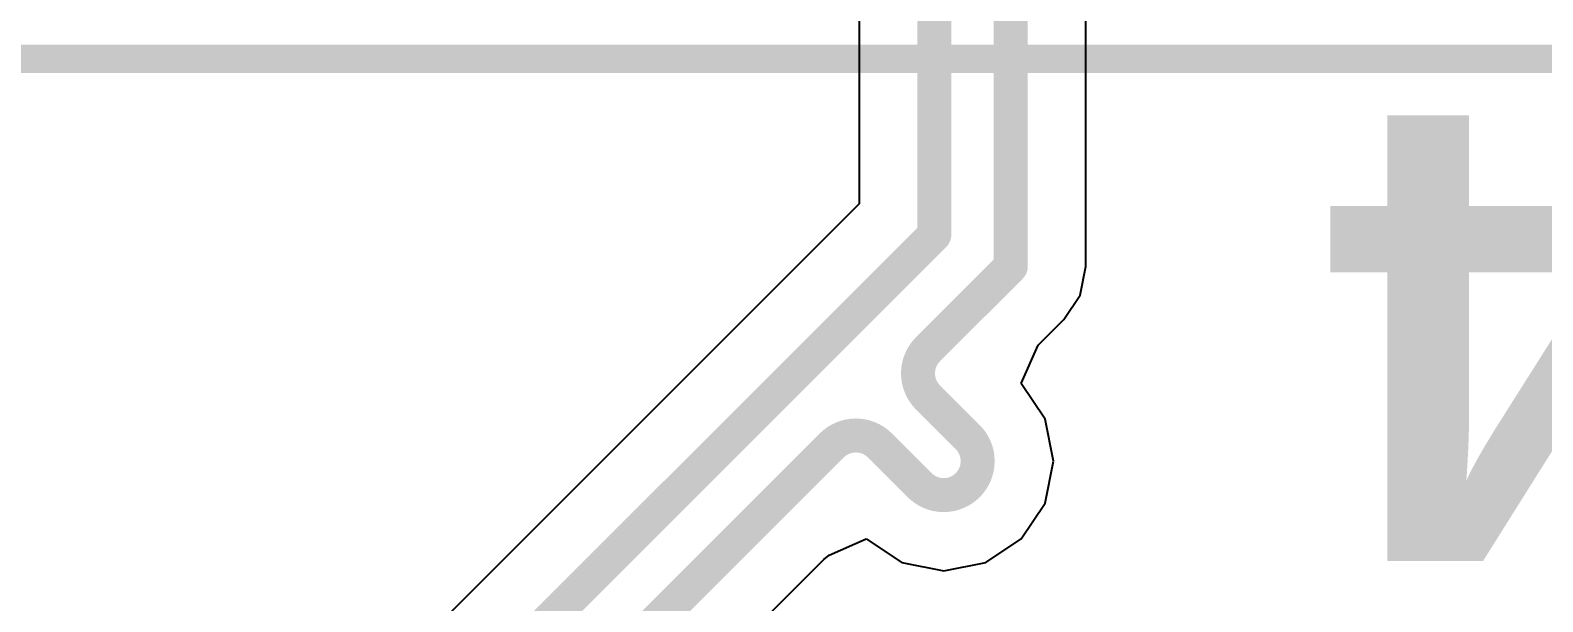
# Model space of a CAD drawing. Header units: inches. Extents: x -11 to 5428, y 0 to 5423.
# Drawn here: x 53.15 to 59.93, y 89.77 to 92.34 of the extents above; entities that cross this region are included whole.
import ezdxf

# ---------------------------------------------------------------- set-up
doc = ezdxf.new("R2010")
doc.units = ezdxf.units.IN
doc.layers.add('Top Layer', color=1, linetype='Continuous')
doc.layers.add('Top Overlay', color=2, linetype='Continuous')
doc.styles.add('Arial_Bold', font='', dxfattribs={"height": 0.2})
doc.styles.get('Arial_Bold').set_extended_font_data('Arial', bold=True)

# ---------------------------------------------------------------- blocks, each defined once
blk = doc.blocks.new('X14CBIWB1DY1027_210')
at = {"layer": 'Top Overlay'}
blk.add_lwpolyline([(29.250005, 5.65498742, 0.127, 0.127, 0), (-29.250005, 5.65498742, 0.127, 0.127, 0)], format="xyseb", dxfattribs=at)

msp = doc.modelspace()

# ---------------------------------------------------------------- linework, layer by layer
at = {"layer": 'Top Layer'}
for p, q in [((57.88348088, 91.27812834), (57.88348088, 92.53670595999999)), ((56.86724211999999, 92.40529398), (56.86724211999999, 91.55961367999998)), ((56.86724211999999, 91.55961367999998), (54.82531326, 89.51768482)), ((57.85785482, 91.14929192), (57.88348088, 91.27812834)), ((57.784873, 91.04006684), (57.85785482, 91.14929192)), ((57.6696459, 90.92483974), (57.784873, 91.04006684)), ((57.59380657999999, 90.75304938), (57.6696459, 90.92483974)), ((57.7004688, 90.59341799999999), (57.59380657999999, 90.75304938)), ((57.73792364, 90.40511763999999), (57.7004688, 90.59341799999999)), ((57.7004688, 90.21681728), (57.73792364, 90.40511763999999)), ((57.59381674, 90.05719606), (57.7004688, 90.21681728)), ((56.73224112, 89.98403135999999), (56.89793802, 90.05718082)), ((56.89793802, 90.05718082), (57.05756939999999, 89.9505186)), ((57.43417012, 89.9505186), (57.59380403999999, 90.05717827999999)), ((57.59380403999999, 90.05717827999999), (57.59380657999999, 90.05717573999999)), ((57.59380657999999, 90.05717573999999), (57.59381928, 90.05719351999998)), ((57.59381928, 90.05719351999998), (57.59381674, 90.05719606)), ((56.70838544, 89.96357927999999), (56.73224112, 89.98403135999999)), ((55.40004414000001, 88.65523798), (56.70838544, 89.96357927999999)), ((57.05756939999999, 89.9505186), (57.24586976, 89.91306376)), ((57.24586976, 89.91306376), (57.43417012, 89.9505186))]:
    msp.add_line(p, q, dxfattribs=at)
for points in [[(57.2039115, 91.42016005999999, 0.1524, 0.1524, 0), (57.2039115, 94.30856677999999, 0.1524, 0.1524, 0)], [(57.5468115, 91.42419865999999, 0.1524, 0.1524, 0), (57.5468115, 94.16653506, 0.1524, 0.1524, 0)], [(57.06187978, 91.27812834, 0.1524, 0.1524, 0), (57.2039115, 91.42016005999999, 0.1524, 0.1524, 0)], [(57.5468115, 91.27812834, 0.1524, 0.1524, 0), (57.5468115, 91.42419865999999, 0.1524, 0.1524, 0)], [(55.06337476, 89.27962332, 0.1524, 0.1524, 0), (57.06187978, 91.27812834, 0.1524, 0.1524, 0)], [(57.1753619, 90.90667873999999, 0.1524, 0.1524, 0), (57.5468115, 91.27812834, 0.1524, 0.1524, 0)], [(57.1753619, 90.69115466, 0.1524, 0.1524, -0.4142066588457261), (57.1753619, 90.90667873999999, 0.1524, 0.1524, 0)], [(57.1753619, 90.69115466, 0.1524, 0.1524, 0), (57.3536318, 90.51287968, 0.1524, 0.1524, 0)], [(56.74431119999999, 90.47562804, 0.1524, 0.1524, -0.4142066587643657), (56.95983527999999, 90.47562804, 0.1524, 0.1524, 0)], [(56.47489594, 90.20621277999999, 0.1524, 0.1524, 0), (56.74431119999999, 90.47562804, 0.1524, 0.1524, 0)], [(56.95983274, 90.47562549999999, 0.1524, 0.1524, 0), (56.95983527999999, 90.47562804, 0.1524, 0.1524, 0)], [(56.95983527999999, 90.47562804, 0.1524, 0.1524, 0), (57.13810518, 90.29735305999999, 0.1524, 0.1524, 0)], [(57.3536318, 90.51287968, 0.1524, 0.1524, -0.4142066587643675), (57.35363434, 90.29735814, 0.1524, 0.1524, 0)], [(57.3536318, 90.29735559999999, 0.1524, 0.1524, -0.4142135623730951), (57.13810772, 90.29735559999999, 0.1524, 0.1524, 0)], [(57.3536318, 90.29735559999999, 0.1524, 0.1524, 0), (57.35363434, 90.29735814, 0.1524, 0.1524, 0)], [(55.06337476, 88.7946916, 0.1524, 0.1524, 0), (56.47489594, 90.20621277999999, 0.1524, 0.1524, 0)]]:
    msp.add_lwpolyline(points, format="xyseb", dxfattribs=at)
for points in [[(57.1658115, 91.42016005999999, 0.0762, 0.0762, 1), (57.2420115, 91.42016005999999, 0.0762, 0.0762, 1)], [(57.1658115, 91.42016005999999, 0.0762, 0.0762, 1), (57.2420115, 91.42016005999999, 0.0762, 0.0762, 1)], [(57.5087115, 91.42419865999999, 0.0762, 0.0762, 1), (57.5849115, 91.42419865999999, 0.0762, 0.0762, 1)], [(57.5087115, 91.42419865999999, 0.0762, 0.0762, 1), (57.5849115, 91.42419865999999, 0.0762, 0.0762, 1)], [(57.02377978, 91.27812834, 0.0762, 0.0762, 1), (57.09997978, 91.27812834, 0.0762, 0.0762, 1)], [(57.02377978, 91.27812834, 0.0762, 0.0762, 1), (57.09997978, 91.27812834, 0.0762, 0.0762, 1)], [(57.5087115, 91.27812834, 0.0762, 0.0762, 1), (57.5849115, 91.27812834, 0.0762, 0.0762, 1)], [(57.5087115, 91.27812834, 0.0762, 0.0762, 1), (57.5849115, 91.27812834, 0.0762, 0.0762, 1)], [(57.1372619, 90.90667873999999, 0.0762, 0.0762, 1), (57.2134619, 90.90667873999999, 0.0762, 0.0762, 1)], [(57.1372619, 90.90667873999999, 0.0762, 0.0762, 1), (57.2134619, 90.90667873999999, 0.0762, 0.0762, 1)], [(57.1372619, 90.69115466, 0.0762, 0.0762, 1), (57.2134619, 90.69115466, 0.0762, 0.0762, 1)], [(57.1372619, 90.69115466, 0.0762, 0.0762, 1), (57.2134619, 90.69115466, 0.0762, 0.0762, 1)], [(56.70621119999999, 90.47562804, 0.0762, 0.0762, 1), (56.7824112, 90.47562804, 0.0762, 0.0762, 1)], [(56.70621119999999, 90.47562804, 0.0762, 0.0762, 1), (56.7824112, 90.47562804, 0.0762, 0.0762, 1)], [(56.92173274, 90.47562549999999, 0.0762, 0.0762, 1), (56.99793274, 90.47562549999999, 0.0762, 0.0762, 1)], [(56.92173527999999, 90.47562804, 0.0762, 0.0762, 1), (56.99793527999999, 90.47562804, 0.0762, 0.0762, 1)], [(56.92173527999999, 90.47562804, 0.0762, 0.0762, 1), (56.99793527999999, 90.47562804, 0.0762, 0.0762, 1)], [(56.92173527999999, 90.47562804, 0.0762, 0.0762, 1), (56.99793527999999, 90.47562804, 0.0762, 0.0762, 1)], [(57.3155318, 90.51287968, 0.0762, 0.0762, 1), (57.3917318, 90.51287968, 0.0762, 0.0762, 1)], [(57.3155318, 90.51287968, 0.0762, 0.0762, 1), (57.3917318, 90.51287968, 0.0762, 0.0762, 1)], [(57.10000518, 90.29735305999999, 0.0762, 0.0762, 1), (57.17620518, 90.29735305999999, 0.0762, 0.0762, 1)], [(57.10000772, 90.29735559999999, 0.0762, 0.0762, 1), (57.17620771999999, 90.29735559999999, 0.0762, 0.0762, 1)], [(57.3155318, 90.29735559999999, 0.0762, 0.0762, 1), (57.3917318, 90.29735559999999, 0.0762, 0.0762, 1)], [(57.3155318, 90.29735559999999, 0.0762, 0.0762, 1), (57.3917318, 90.29735559999999, 0.0762, 0.0762, 1)], [(57.31553433999999, 90.29735814, 0.0762, 0.0762, 1), (57.39173434, 90.29735814, 0.0762, 0.0762, 1)], [(57.31553433999999, 90.29735814, 0.0762, 0.0762, 1), (57.39173434, 90.29735814, 0.0762, 0.0762, 1)], [(56.43679594, 90.20621277999999, 0.0762, 0.0762, 1), (56.51299594, 90.20621277999999, 0.0762, 0.0762, 1)], [(56.43679594, 90.20621277999999, 0.0762, 0.0762, 1), (56.51299594, 90.20621277999999, 0.0762, 0.0762, 1)]]:
    msp.add_lwpolyline(points, format="xyseb", close=True, dxfattribs=at)

# ---------------------------------------------------------------- block references
at = {"rotation": 180}
msp.add_blockref('X14CBIWB1DY1027_210', (79.04509209999999, 97.86426451999999), dxfattribs=at)

# ---------------------------------------------------------------- texts
at = {"layer": 'Top Overlay', "style": 'Arial_Bold'}
msp.add_text('B4', height=2.00000108, rotation=180, dxfattribs=at).set_placement((62.53508701999999, 91.95647344))

doc.saveas('drawing.dxf')
